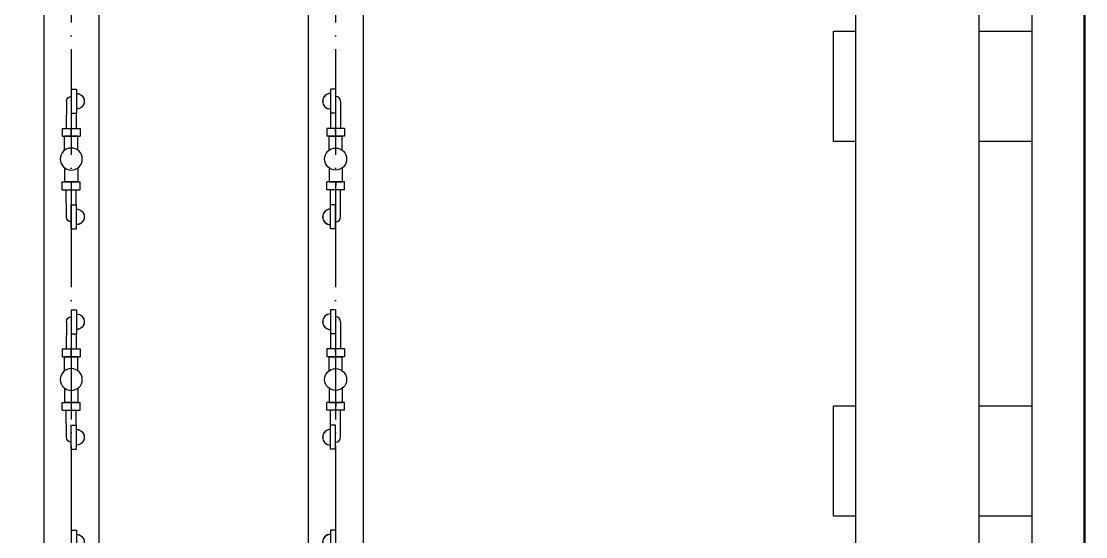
# Model space of a CAD drawing. Header units: inches. Extents: x -26985 to 86262, y -10753 to 149570.
# Drawn here: x -5982 to -3566, y 81990 to 83159 of the extents above; entities that cross this region are included whole.
import ezdxf

# ---------------------------------------------------------------- set-up
doc = ezdxf.new("R2010")
doc.units = ezdxf.units.IN
doc.header["$MEASUREMENT"] = 0
doc.linetypes.add('ACAD_ISO04W100', pattern=[30, 24, -3, 0, -3])
doc.layers.add('JYKC', color=4, linetype='Continuous')
doc.layers.add('JYKC-YM', color=4, linetype='Continuous')

# ---------------------------------------------------------------- blocks, each defined once
blk = doc.blocks.new('JYSP-3620-P')
at = {"layer": 'JYKC', "color": 132, "linetype": 'Continuous', "lineweight": -3}
for p, q in [((0, 125), (3500, 125)), ((0, 0), (3500, 0))]:
    blk.add_line(p, q, dxfattribs=at)
at = {"layer": 'JYKC', "color": 136, "linetype": 'Continuous', "ltscale": 2}
for p, q in [((1618.9, 73.6), (1680.6, 73.7)), ((1680.6, 82.9), (1680.6, 42.4)), ((1680.6, 82.9), (1698.2, 82.9)), ((1698.2, 82.9), (1698.2, 42.4)), ((1801.8, 82.9), (1801.8, 42.4)), ((1819.4, 82.9), (1801.8, 82.9)), ((1819.4, 82.9), (1819.4, 42.4)), ((1881.1, 73.6), (1819.4, 73.7)), ((2118.9, 73.6), (2180.6, 73.7)), ((2180.6, 82.9), (2180.6, 42.4)), ((2180.6, 82.9), (2198.2, 82.9)), ((2198.2, 82.9), (2198.2, 42.4)), ((2301.8, 82.9), (2301.8, 42.4)), ((2319.4, 82.9), (2301.8, 82.9)), ((2319.4, 82.9), (2319.4, 42.4)), ((2381.1, 73.6), (2319.4, 73.7)), ((1646.1, 51.2), (1680.6, 51.2)), ((1698.2, 62.7), (1680.6, 62.6)), ((1801.8, 62.7), (1819.4, 62.6)), ((1853.9, 51.2), (1819.4, 51.2)), ((2146.1, 51.2), (2180.6, 51.2)), ((2198.2, 62.7), (2180.6, 62.6)), ((2301.8, 62.7), (2319.4, 62.6)), ((2353.9, 51.2), (2319.4, 51.2)), ((1680.6, 42.4), (1698.2, 42.4)), ((1819.4, 42.4), (1801.8, 42.4)), ((2180.6, 42.4), (2198.2, 42.4)), ((2319.4, 42.4), (2301.8, 42.4))]:
    blk.add_line(p, q, dxfattribs=at)
at = {"layer": 'JYKC', "color": 136, "linetype": 'Continuous', "lineweight": -3}
for p, q in [((1730, 77.5), (1698.2, 77.5)), ((1698.2, 47.5), (1698.2, 77.5)), ((1770, 77.5), (1801.8, 77.5)), ((1801.8, 47.5), (1801.8, 77.5)), ((2230, 77.5), (2198.2, 77.5)), ((2198.2, 47.5), (2198.2, 77.5)), ((2270, 77.5), (2301.8, 77.5)), ((2301.8, 47.5), (2301.8, 77.5)), ((1591.7, 62.5), (1646.1, 62.5)), ((1591.7, 62.5), (1591.7, 50.7)), ((1591.7, 50.7), (1646.1, 50.7)), ((1646.1, 62.5), (1646.1, 50.7)), ((1908.3, 62.5), (1853.9, 62.5)), ((1853.9, 62.5), (1853.9, 50.7)), ((1908.3, 50.7), (1853.9, 50.7)), ((1908.3, 62.5), (1908.3, 50.7)), ((2091.7, 62.5), (2146.1, 62.5)), ((2091.7, 62.5), (2091.7, 50.7)), ((2091.7, 50.7), (2146.1, 50.7)), ((2146.1, 62.5), (2146.1, 50.7)), ((2408.3, 62.5), (2353.9, 62.5)), ((2353.9, 62.5), (2353.9, 50.7)), ((2408.3, 50.7), (2353.9, 50.7)), ((2408.3, 62.5), (2408.3, 50.7)), ((2591.7, 62.5), (2646.1, 62.5)), ((2591.7, 62.5), (2591.7, 50.7)), ((2591.7, 50.7), (2646.1, 50.7)), ((1730, 47.5), (1698.2, 47.5)), ((1770, 47.5), (1801.8, 47.5)), ((2230, 47.5), (2198.2, 47.5)), ((2270, 47.5), (2301.8, 47.5))]:
    blk.add_line(p, q, dxfattribs=at)
at = {"layer": 'JYKC', "color": 50, "linetype": 'ACAD_ISO04W100', "lineweight": -3, "ltscale": 10}
blk.add_line((0, 62.5), (3500, 62.5), dxfattribs=at)
at = {"layer": 'JYKC', "color": 136, "linetype": 'Continuous', "lineweight": -3}
for centre in [(1750, 62.5), (2250, 62.5)]:
    blk.add_circle(centre, 25, dxfattribs=at)
at = {"layer": 'JYKC', "color": 136, "linetype": 'Continuous', "ltscale": 2}
for centre, start, end in [((1618.9, 62.5), 90, 180), ((1881.1, 62.5), 0, 90), ((2118.9, 62.5), 90, 180), ((2381.1, 62.5), 0, 90)]:
    blk.add_arc(centre, 11.1, start, end, dxfattribs=at)
at = {"layer": 'JYKC', "color": 136, "linetype": 'Continuous', "lineweight": -3}
for centre, radius, start, end in [((1618.9, 50.7), 17.8, 180.9657, 359.0343), ((1618.9, 50.7), 17.5, 180, 0), ((1881.1, 50.7), 17.8, 180.9657, 359.0343), ((1881.1, 50.7), 17.5, 180, 0), ((2118.9, 50.7), 17.8, 180.9657, 359.0343), ((2118.9, 50.7), 17.5, 180, 0), ((2381.1, 50.7), 17.8, 180.9657, 359.0343), ((2381.1, 50.7), 17.5, 180, 0), ((2618.9, 50.7), 17.8, 180.9657, 359.0343), ((2618.9, 50.7), 17.5, 180, 0)]:
    blk.add_arc(centre, radius, start, end, dxfattribs=at)
blk = doc.blocks.new('1341551151321')
at = {"layer": 'JYKC', "color": 132}
for p, q in [((84369.6, -22359.5), (87909.6, -22359.5)), ((84369.6, -22639.5), (87909.6, -22639.5))]:
    blk.add_line(p, q, dxfattribs=at)
at = {"layer": 'JYKC', "color": 7, "linetype": 'Continuous', "lineweight": -3}
for points in [[(85799.6, -22359.5), (85799.6, -22239.5), (86049.6, -22239.5), (86049.6, -22359.5)], [(86649.6, -22359.5), (86649.6, -22239.5), (86899.6, -22239.5), (86899.6, -22359.5)], [(86049.6, -22639.5), (86049.6, -22689.5), (85799.6, -22689.5), (85799.6, -22639.5)], [(86899.6, -22639.5), (86899.6, -22689.5), (86649.6, -22689.5), (86649.6, -22639.5)]]:
    blk.add_lwpolyline(points, dxfattribs=at)
at = {"layer": 'JYKC-YM', "color": 7, "linetype": 'Continuous', "lineweight": -3}
for p, q in [((84219.6, -22119.5), (88029.6, -22119.5)), ((84369.6, -22239.5), (87909.6, -22239.5))]:
    blk.add_line(p, q, dxfattribs=at)
at = {"layer": 'JYKC-YM', "color": 2, "linetype": 'Continuous', "lineweight": -3, "const_width": 5}
blk.add_lwpolyline([(88029.6, -22119.5), (84169.6, -22119.5), (84169.6, -26819.5), (88029.6, -26819.5), (88029.6, -22119.5)], dxfattribs=at)
at = {"layer": 'JYKC-YM', "color": 2, "linetype": 'Continuous', "lineweight": -3}
blk.add_blockref('JYSP-3620-P', (84339.6, -23882), dxfattribs=at)
at = {"layer": 'JYKC-YM', "color": 2, "linetype": 'Continuous', "lineweight": -3, "xscale": -1, "rotation": 180}
blk.add_blockref('JYSP-3620-P', (84339.6, -24357), dxfattribs=at)

msp = doc.modelspace()

# ---------------------------------------------------------------- block references
at = {"layer": 'JYKC', "color": 0, "linetype": 'Continuous', "lineweight": -3, "rotation": 270}
msp.add_blockref('1341551151321', (18550.9, 168936.5), dxfattribs=at)

doc.saveas('drawing.dxf')
